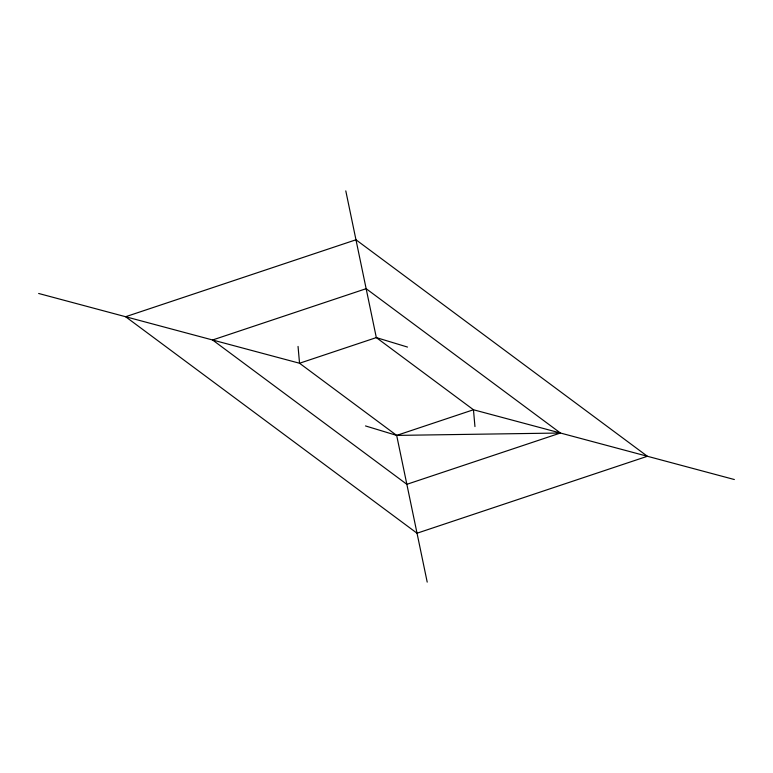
<?xml version="1.0" encoding="UTF-8"?>
<svg xmlns="http://www.w3.org/2000/svg" width="773" height="773" viewBox="0 0 773 773"><rect width="100%" height="100%" fill="white"/><g stroke="black" fill="none" stroke-linecap="round" stroke-linejoin="round"><path stroke-width="1.16" d="M365.494 425.933L396.675 435.402L473.463 409.758L734.35 479.531M560.425 433.015L406.849 484.313L212.575 339.985L366.151 288.687L560.425 433.015L396.675 435.402L299.538 363.242L38.65 293.469M407.506 347.067L376.325 337.598L299.538 363.242L298.049 346.42M345.792 190.883L376.325 337.598L473.463 409.758L474.951 426.58M396.675 435.402L427.208 582.117M355.976 239.785L125.613 316.727L417.024 533.215L647.388 456.273L355.976 239.785"/></g></svg>
